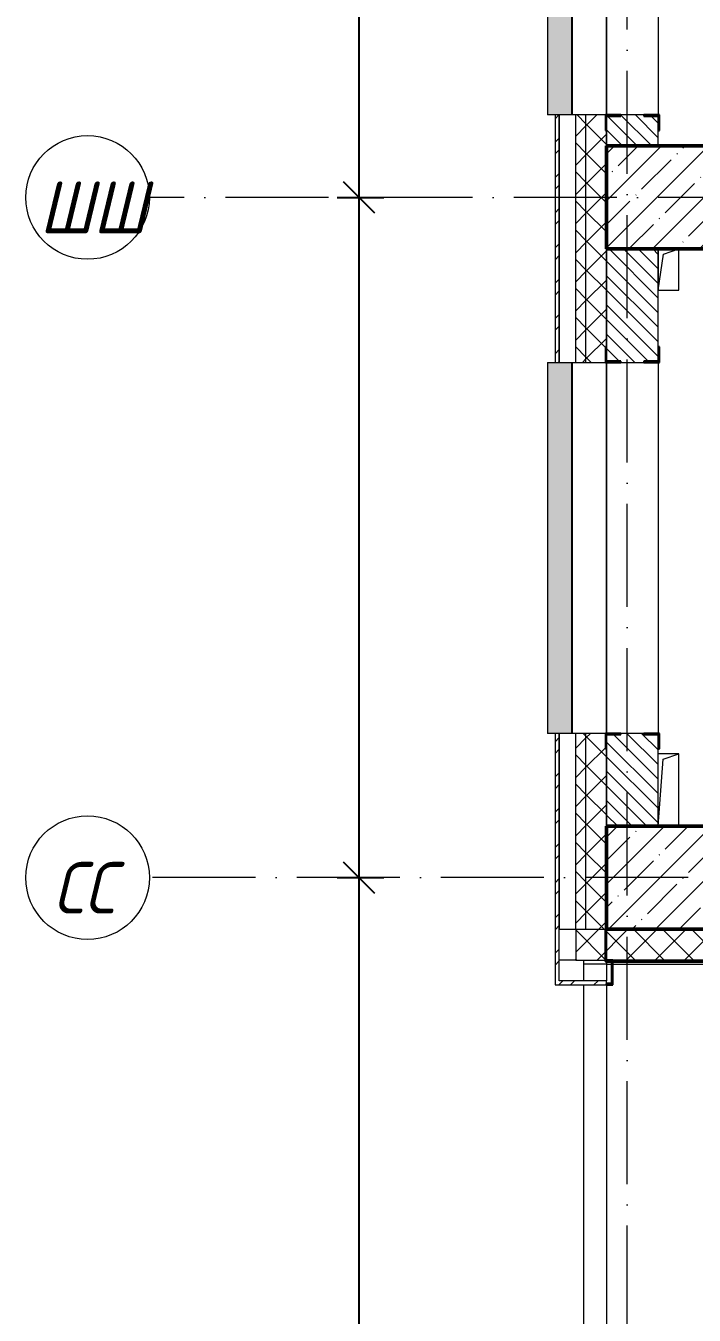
# Model space of a CAD drawing. Header units: millimetres. Extents: x -356862 to 418287, y 0 to 839748.
# Drawn here: x -181784 to -178540, y 530174 to 536430 of the extents above; entities that cross this region are included whole.
import ezdxf

# ---------------------------------------------------------------- set-up
doc = ezdxf.new("R2010")
doc.units = ezdxf.units.MM
doc.linetypes.add('50_200_ШТРИХ_1Т_ш5_п1_п1_', pattern=[700, 500, -100, 0, -100])
for name, color, linetype, lineweight in [('A-____-____-DIMS', 7, 'Continuous', 9), ('A-GENM-____-MCUT', 7, 'Continuous', 25), ('A-GENM-____-OTLN', 7, 'Continuous', 9), ('A-GENM-____-OTLN-1', 7, 'Continuous', 25), ('A-GLAZ-____-OTLN', 7, 'Continuous', 9), ('A-WALL-____-MCUT', 7, 'Continuous', 13), ('A-WALL-____-MCUT-1', 7, 'Continuous', 9), ('A-WALL-____-OTLN', 7, 'Continuous', 9), ('A-WALL-____-PATT-1', 7, 'Continuous', 9), ('A-WALL-FNSH-MCUT-1', 7, 'Continuous', 9), ('S-COLS-____-MCUT', 7, 'Continuous', 50), ('S-COLS-____-OTLN', 7, 'Continuous', 9), ('S-GRID-____-IDEN', 7, 'Continuous', 9), ('S-GRID-____-OTLN-1', 7, '50_200_ШТРИХ_1Т_ш5_п1_п1_', 9)]:
    doc.layers.add(name, color=color, linetype=linetype, lineweight=lineweight)
doc.layers.add('A-GLAZ-____-OTLN-1', color=7, linetype='Continuous', lineweight=9, true_color=0xc0c0c0)
doc.styles.add('ISOCPEUR_I', font='isocpeui.ttf', dxfattribs={"width": 0.9, "height": 2.5})
doc.styles.add('ISOCPEUR_I_9', font='isocpeui.ttf', dxfattribs={"width": 0.9, "height": 250})
doc.dimstyles.new('ISO-2_5_0_9К_БОЛЬШОЙ_ОСИ', dxfattribs={"dimscale": 304.8, "dimtxt": 248.995294, "dimasz": 0.492126, "dimexe": 0.393701, "dimexo": 0, "dimgap": 0, "dimtad": 1, "dimdec": 0, "dimzin": 0, "dimdsep": 46, "dimtxsty": 'ISOCPEUR_I', "dimblk1": 'OBLIQUE', "dimblk2": 'OBLIQUE', "dimsah": 1, "dimcen": 0.09, "dimdle": 0.393701, "dimazin": 0, "dimtfac": 1, "dimtdec": 4, "dimtix": 1, "dimtmove": 0, "dimatfit": 3, "dimfxl": 1, "dimtvp": 1, "dimtolj": 1, "dimtzin": 0, "dimarcsym": 2})
pattern_1 = [(45, (-176515.07, 459015.94), (-70.71068, 70.71068), []), (135, (-176515.07, 459015.94), (-70.71068, -70.71068), [])]
pattern_2 = [(135, (-176515.067, 459015.94), (-35.35534, -35.35534), [])]
pattern_3 = [(45, (-176515.07, 459015.94), (-85.53659, 85.53659), []), (45, (-176458.04, 459015.94), (-85.53659, 85.53659), [])]

# ---------------------------------------------------------------- blocks, each defined once
blk = doc.blocks.new('BSC_Колонна _Прямоугольная - 500х500-V30-АР1_План отверстий 1 этажа в осях 1-64_Ю-ЯЯ')
at = {"layer": 'S-COLS-____-OTLN'}
h = blk.add_hatch(dxfattribs=at)
h.set_pattern_fill('FP_36', color=256, style=0, pattern_type=2)
h.set_pattern_definition([(45, (2200, -76581.04), (-114.04925, 114.04925), []), (45, (2314.05, -76581.04), (-114.04925, 114.04925), [201.613, -40.323, 3.353, -36.97])])
h.paths.add_polyline_path([(-250, -250), (250, -250), (250, 250), (-250, 250), (-250, 16.6)], flags=0)
at = {"layer": 'S-COLS-____-MCUT'}
for p, q in [((250, 250), (-250, 250)), ((-250, 250), (-250, -250)), ((250, -250), (250, 250)), ((-250, -250), (250, -250))]:
    blk.add_line(p, q, dxfattribs=at)
blk = doc.blocks.new('BSC_Колонна _Прямоугольная - 500х500-V36-АР1_План отверстий 1 этажа в осях 1-64_Ю-ЯЯ')
at = {"layer": 'S-COLS-____-OTLN'}
h = blk.add_hatch(dxfattribs=at)
h.set_pattern_fill('FP_42', color=256, style=0, pattern_type=2)
h.set_pattern_definition([(45, (2200, -73281.04), (-114.04925, 114.04925), []), (45, (2314.05, -73281.04), (-114.04925, 114.04925), [201.613, -40.323, 3.353, -36.97])])
h.paths.add_polyline_path([(-250, -250), (250, -250), (250, 250), (-250, 250), (-250, 87.7)], flags=0)
at = {"layer": 'S-COLS-____-MCUT'}
for p, q in [((250, 250), (-250, 250)), ((-250, 250), (-250, -250)), ((250, -250), (250, 250)), ((-250, -250), (250, -250))]:
    blk.add_line(p, q, dxfattribs=at)
blk = doc.blocks.new('Фахверк_СКБ_Уголок - 250_2700-27497298-АР1_План отверстий 1 этажа в осях 1-64_Ю-ЯЯ')
at = {"layer": 'A-GENM-____-MCUT'}
for p, q in [((200, 181), (125, 181)), ((125, 181), (125, 106)), ((131, 106), (131, 175)), ((131, 175), (200, 175)), ((200, 175), (200, 181)), ((125, 106), (131, 106)), ((131, -6), (125, -6)), ((125, -6), (125, -81)), ((131, -75), (131, -6)), ((125, -81), (200, -81)), ((200, -75), (131, -75)), ((200, -81), (200, -75))]:
    blk.add_line(p, q, dxfattribs=at)
blk = doc.blocks.new('Фахверк_СКБ_Уголок - 250_2700_1-27501432-АР1_План отверстий 1 этажа в осях 1-64_Ю-ЯЯ')
at = {"layer": 'A-GENM-____-MCUT'}
for p, q in [((200, 181), (125, 181)), ((125, 181), (125, 106)), ((131, 106), (131, 175)), ((131, 175), (200, 175)), ((200, 175), (200, 181)), ((125, 106), (131, 106)), ((131, -6), (125, -6)), ((125, -6), (125, -81)), ((131, -75), (131, -6)), ((125, -81), (200, -81)), ((200, -75), (131, -75)), ((200, -81), (200, -75))]:
    blk.add_line(p, q, dxfattribs=at)
blk = doc.blocks.new('AR_Отверстие прямоугольное _в плите_ - AR_Отверстие прямоугольное _в плите_-30511735-АР1_План отверстий 1 этажа в осях 1-64_Ю-ЯЯ')
at = {"layer": 'A-GENM-____-OTLN'}
for p, q in [((-50, 100), (-50, -100)), ((-50, -100), (-25, 75)), ((-25, 75), (50, 100)), ((50, -100), (50, 100)), ((-50, -100), (50, -100))]:
    blk.add_line(p, q, dxfattribs=at)
blk = doc.blocks.new('AR_Отверстие прямоугольное _в плите_ - AR_Отверстие прямоугольное _в плите_-30511999-АР1_План отверстий 1 этажа в осях 1-64_Ю-ЯЯ')
at = {"layer": 'A-GENM-____-OTLN'}
for p, q in [((50, 175), (-50, 175)), ((-50, -175), (-25, 150)), ((-25, 150), (50, 175)), ((50, -175), (50, 175))]:
    blk.add_line(p, q, dxfattribs=at)
blk = doc.blocks.new('Отлив_СКБ - Отлив витража_120_НВФ-31885689-АР1_План отверстий 1 этажа в осях 1-64_Ю-ЯЯ')
at = {"layer": 'A-GLAZ-____-OTLN-1'}
for points in [[(1800, 2), (1800, 120), (0, 120), (0, 2), (749.6, 2)], [(1800, 0), (1800, 2), (0, 2), (0, 0), (749.6, 0)]]:
    blk.add_hatch(color=256, dxfattribs=at).paths.add_polyline_path(points, flags=0)
at = {"layer": 'A-GLAZ-____-OTLN'}
for p, q in [((0, 83), (0, 120)), ((1800, 120), (0, 120)), ((1800, 120), (1800, 83)), ((0, 2), (1800, 2)), ((1800, 0), (0, 0))]:
    blk.add_line(p, q, dxfattribs=at)
blk = doc.blocks.new('О_Общий_Откосы металлические_СКБ_Боковой - О_Общий_Откосы металлические_СКБ_Боковой-V251-АР1_План отверстий 1 этажа в осях 1-64_Ю-ЯЯ')
at = {"layer": 'A-GENM-____-MCUT'}
for p, q in [((0, 0), (-120, 0)), ((-120, 0), (-120, -30)), ((0, -30), (0, 0)), ((-120, -30), (-270, -30)), ((-270, -30), (-270, -37)), ((-270, -37), (-113, -37)), ((-113, -37), (-113, -7)), ((-113, -7), (-7, -7)), ((-7, -7), (-7, -30)), ((-7, -30), (0, -30))]:
    blk.add_line(p, q, dxfattribs=at)
blk = doc.blocks.new('Ось сетки - Круг_Ø6_00__ISO-2_5_0_9K_-25732049-АР1_План отверстий 1 этажа в осях 1-64_Ю-ЯЯ')
at = {"layer": 'S-GRID-____-IDEN'}
blk.add_circle((0, 0), 3, dxfattribs=at)
blk = doc.blocks.new('_Oblique')
at = {"color": 0, "linetype": 'ByBlock', "lineweight": -2}
blk.add_line((-0.5, -0.5), (0.5, 0.5), dxfattribs=at)
blk = doc.blocks.new('*D13419')
at = {"layer": 'A-____-____-DIMS', "color": 0, "lineweight": -2, "transparency": 16777216}
for p, q in [((-180166.5, 526477), (-180166.5, 532417)), ((-180272.5, 532297), (-180046.5, 532297)), ((-180272.5, 526597), (-180046.5, 526597))]:
    blk.add_line(p, q, dxfattribs=at)
at = {"layer": 'Defpoints', "color": 0, "transparency": 16777216}
for p in [(-180272.5, 532297), (-180166.5, 532297), (-180272.5, 526597)]:
    blk.add_point(p, dxfattribs=at)
at = {"layer": 'A-____-____-DIMS', "color": 0, "lineweight": -2, "transparency": 16777216, "xscale": 150, "yscale": 150, "zscale": 150}
for p, rotation in [((-180166.5, 532297), 90), ((-180166.5, 526597), 270)]:
    blk.add_blockref('_Oblique', p, dxfattribs=dict(at, rotation=rotation))
at = {"layer": 'A-____-____-DIMS', "color": 0, "transparency": 16777216, "insert": (-180167.7, 529447), "char_height": 2.5, "width": 758.478, "attachment_point": 5, "rotation": 90, "style": 'ISOCPEUR_I'}
blk.add_mtext('\\A1;5700', dxfattribs=at)
blk = doc.blocks.new('*D13420')
at = {"layer": 'A-____-____-DIMS', "color": 0, "lineweight": -2, "transparency": 16777216}
for p, q in [((-180166.5, 532177), (-180166.5, 535717)), ((-180272.5, 535597), (-180046.5, 535597)), ((-180272.5, 532297), (-180046.5, 532297))]:
    blk.add_line(p, q, dxfattribs=at)
at = {"layer": 'Defpoints', "color": 0, "transparency": 16777216}
for p in [(-180272.5, 535597), (-180166.5, 535597), (-180272.5, 532297)]:
    blk.add_point(p, dxfattribs=at)
at = {"layer": 'A-____-____-DIMS', "color": 0, "lineweight": -2, "transparency": 16777216, "xscale": 150, "yscale": 150, "zscale": 150}
for p, rotation in [((-180166.5, 535597), 90), ((-180166.5, 532297), 270)]:
    blk.add_blockref('_Oblique', p, dxfattribs=dict(at, rotation=rotation))
at = {"layer": 'A-____-____-DIMS', "color": 0, "transparency": 16777216, "insert": (-180167.7, 533947), "char_height": 2.5, "width": 758.478, "attachment_point": 5, "rotation": 90, "style": 'ISOCPEUR_I'}
blk.add_mtext('\\A1;3300', dxfattribs=at)
blk = doc.blocks.new('*D13421')
at = {"layer": 'A-____-____-DIMS', "color": 0, "lineweight": -2, "transparency": 16777216}
for p, q in [((-180166.5, 535477), (-180166.5, 536917)), ((-180272.5, 536797), (-180046.5, 536797)), ((-180272.5, 535597), (-180046.5, 535597))]:
    blk.add_line(p, q, dxfattribs=at)
at = {"layer": 'Defpoints', "color": 0, "transparency": 16777216}
for p in [(-180272.5, 536797), (-180166.5, 536797), (-180272.5, 535597)]:
    blk.add_point(p, dxfattribs=at)
at = {"layer": 'A-____-____-DIMS', "color": 0, "lineweight": -2, "transparency": 16777216, "xscale": 150, "yscale": 150, "zscale": 150}
for p, rotation in [((-180166.5, 536797), 90), ((-180166.5, 535597), 270)]:
    blk.add_blockref('_Oblique', p, dxfattribs=dict(at, rotation=rotation))
at = {"layer": 'A-____-____-DIMS', "color": 0, "transparency": 16777216, "insert": (-180167.7, 536197), "char_height": 2.5, "width": 701.018, "attachment_point": 5, "rotation": 90, "style": 'ISOCPEUR_I'}
blk.add_mtext('\\A1;1200', dxfattribs=at)

msp = doc.modelspace()

# ---------------------------------------------------------------- hatches: boundary and pattern name
at = {"layer": 'A-WALL-____-PATT-1'}
h = msp.add_hatch(dxfattribs=at)
h.set_pattern_fill('FP_3', color=256, style=0, pattern_type=2)
h.set_pattern_definition(pattern_3)
h.paths.add_polyline_path([(-179215.0675, 531796.983), (-179195.0675, 531796.983), (-179195.0675, 532996.983), (-179215.0675, 532996.983), (-179215.0675, 532384.65)], flags=0)
h.paths.add_polyline_path([(-179195.0675, 534796.983), (-179195.0675, 535996.983), (-179215.0675, 535996.983), (-179215.0675, 534796.983)], flags=0)
h.paths.add_polyline_path([(-179195.0675, 537796.983), (-179195.0675, 538996.983), (-179215.0675, 538996.983), (-179215.0675, 537796.983)], flags=0)
h.paths.add_polyline_path([(-179215.0675, 540796.983), (-179195.0675, 540796.983), (-179195.0675, 541996.983), (-179215.0675, 541996.983)], flags=0)
h.paths.add_polyline_path([(-179215.0675, 543796.983), (-179195.0675, 543796.983), (-179195.0675, 544946.983), (-179215.0675, 544946.983)], flags=0)
h = msp.add_hatch(dxfattribs=at)
h.set_pattern_fill('FP_1', color=256, style=0, pattern_type=2)
h.set_pattern_definition(pattern_1)
h.paths.add_polyline_path([(-179065.0675, 532046.983), (-179065.0675, 532996.983), (-179115.0675, 532996.983), (-179115.0675, 532046.983)], flags=0)
h.paths.add_polyline_path([(-179065.0675, 534796.983), (-179065.0675, 535996.983), (-179115.0675, 535996.983), (-179115.0675, 534796.983)], flags=0)
h.paths.add_polyline_path([(-179115.0675, 537796.983), (-179065.0675, 537796.983), (-179065.0675, 538996.983), (-179115.0675, 538996.983), (-179115.0675, 538842.5904)], flags=0)
h.paths.add_polyline_path([(-179065.0675, 540796.983), (-179065.0675, 541996.983), (-179115.0675, 541996.983), (-179115.0675, 540796.983)], flags=0)
h.paths.add_polyline_path([(-179115.0675, 543796.983), (-179065.0675, 543796.983), (-179065.0675, 544846.983), (-179115.0675, 544846.983), (-179115.0675, 544493.2883)], flags=0)
h = msp.add_hatch(dxfattribs=at)
h.set_pattern_fill('FP_1', color=256, style=0, pattern_type=2)
h.set_pattern_definition(pattern_1)
h.paths.add_polyline_path([(-178965.0675, 532046.983), (-178965.0675, 532921.983), (-178971.0675, 532921.983), (-178971.0675, 532996.983), (-179065.0675, 532996.983), (-179065.0675, 532046.983)], flags=0)
h.paths.add_polyline_path([(-178971.0675, 534796.983), (-178971.0675, 534871.983), (-178965.0675, 534871.983), (-178965.0675, 535921.983), (-178971.0675, 535921.983), (-178971.0675, 535996.983), (-179065.0675, 535996.983), (-179065.0675, 534796.983)], flags=0)
h.paths.add_polyline_path([(-179065.0675, 537796.983), (-178971.0675, 537796.983), (-178971.0675, 537871.983), (-178965.0675, 537871.983), (-178965.0675, 538921.983), (-178971.0675, 538921.983), (-178971.0675, 538996.983), (-179065.0675, 538996.983), (-179065.0675, 537802.983)], flags=0)
h.paths.add_polyline_path([(-178965.0675, 540796.983), (-178965.0675, 541921.983), (-178971.0675, 541921.983), (-178971.0675, 541996.983), (-179065.0675, 541996.983), (-179065.0675, 540796.983)], flags=0)
h.paths.add_polyline_path([(-178971.0675, 543796.983), (-178971.0675, 543871.983), (-178965.0675, 543871.983), (-178965.0675, 544796.983), (-179065.0675, 544796.983), (-179065.0675, 543796.983)], flags=0)
h = msp.add_hatch(dxfattribs=at)
h.set_pattern_fill('FP_6', color=256, style=0, pattern_type=2)
h.set_pattern_definition(pattern_2)
h.paths.add_polyline_path([(-178715.0675, 535846.983), (-178715.0675, 535990.983), (-178784.0675, 535990.983), (-178784.0675, 535996.983), (-178896.0675, 535996.983), (-178896.0675, 535990.983), (-178965.0675, 535990.983), (-178965.0675, 535846.983), (-178859.0675, 535846.983)], flags=0)
h.paths.add_polyline_path([(-178896.0675, 537796.983), (-178784.0675, 537796.983), (-178784.0675, 537802.983), (-178715.0675, 537802.983), (-178715.0675, 538990.983), (-178784.0675, 538990.983), (-178784.0675, 538996.983), (-178896.0675, 538996.983), (-178896.0675, 538990.983), (-178965.0675, 538990.983), (-178965.0675, 537802.983), (-178896.0675, 537802.983)], flags=0)
h = msp.add_hatch(dxfattribs=at)
h.set_pattern_fill('FP_6', color=256, style=0, pattern_type=2)
h.set_pattern_definition(pattern_2)
h.paths.add_polyline_path([(-178715.0675, 532546.983), (-178715.0675, 532990.983), (-178784.0675, 532990.983), (-178784.0675, 532996.983), (-178896.0675, 532996.983), (-178896.0675, 532990.983), (-178965.0675, 532990.983), (-178965.0675, 532546.983)], flags=0)
h.paths.add_polyline_path([(-178896.0675, 534796.983), (-178784.0675, 534796.983), (-178784.0675, 534802.983), (-178715.0675, 534802.983), (-178715.0675, 535346.983), (-178965.0675, 535346.983), (-178965.0675, 534802.983), (-178896.0675, 534802.983)], flags=0)
h = msp.add_hatch(dxfattribs=at)
h.set_pattern_fill('FP_1', color=256, style=0, pattern_type=2)
h.set_pattern_definition(pattern_1)
h.paths.add_polyline_path([(-178965.0675, 531896.983), (-176715.0675, 531896.983), (-176715.0675, 532046.983), (-179115.0675, 532046.983), (-179115.0675, 531896.983)], flags=0)
h = msp.add_hatch(dxfattribs=at)
h.set_pattern_fill('FP_3', color=256, style=0, pattern_type=2)
h.set_pattern_definition(pattern_3)
h.paths.add_polyline_path([(-178965.0675, 531776.983), (-178965.0675, 531796.983), (-179215.0675, 531796.983), (-179215.0675, 531776.983)], flags=0)

# ---------------------------------------------------------------- linework, layer by layer
at = {"layer": 'A-WALL-____-MCUT'}
for p, q in [((-178971.0675, 535996.983), (-179195.0675, 535996.983)), ((-179195.0675, 535996.983), (-179195.0675, 534796.983)), ((-179195.0675, 534796.983), (-179195.0675, 535996.983)), ((-178784.0675, 535996.983), (-178896.0675, 535996.983)), ((-178715.0675, 535846.983), (-178715.0675, 535921.983)), ((-178715.0675, 534871.983), (-178715.0675, 535346.983)), ((-179195.0675, 534796.983), (-178971.0675, 534796.983)), ((-178896.0675, 534796.983), (-178784.0675, 534796.983)), ((-178971.0675, 532996.983), (-179195.0675, 532996.983)), ((-179195.0675, 532996.983), (-179195.0675, 532046.983)), ((-179195.0675, 532046.983), (-179195.0675, 532996.983)), ((-178784.0675, 532996.983), (-178896.0675, 532996.983)), ((-178715.0675, 532546.983), (-178715.0675, 532921.983)), ((-179195.0675, 532046.983), (-178965.0675, 532046.983))]:
    msp.add_line(p, q, dxfattribs=at)
at = {"layer": 'A-WALL-____-MCUT-1'}
for p, q in [((-179115.0675, 534796.983), (-179115.0675, 535996.983)), ((-179065.0675, 534796.983), (-179065.0675, 535996.983)), ((-178965.0675, 535921.983), (-178965.0675, 535846.983)), ((-178965.0675, 535846.983), (-178965.0675, 535921.983)), ((-178965.0675, 535346.983), (-178965.0675, 534871.983)), ((-178965.0675, 534871.983), (-178965.0675, 535346.983)), ((-179115.0675, 532046.983), (-179115.0675, 532996.983)), ((-179065.0675, 532046.983), (-179065.0675, 532996.983)), ((-178965.0675, 532921.983), (-178965.0675, 532546.983)), ((-178965.0675, 532546.983), (-178965.0675, 532921.983)), ((-179115.0675, 532046.983), (-179115.0675, 531896.983)), ((-179115.0675, 531896.983), (-178965.0675, 531896.983)), ((-176715.0675, 531890.983), (-178965.0675, 531890.983)), ((-176715.0675, 531884.983), (-178965.0675, 531884.983))]:
    msp.add_line(p, q, dxfattribs=at)
at = {"layer": 'A-WALL-____-OTLN'}
for p, q in [((-178965.0675, 535996.983), (-178965.0675, 537796.983)), ((-178965.0675, 537796.983), (-178965.0675, 535996.983)), ((-178715.0675, 537796.983), (-178715.0675, 535996.983)), ((-178965.0675, 532996.983), (-178965.0675, 534796.983)), ((-178965.0675, 534796.983), (-178965.0675, 532996.983)), ((-178715.0675, 534796.983), (-178715.0675, 532996.983)), ((-179115.0675, 531896.983), (-179195.0675, 531896.983)), ((-179075.0675, 531796.983), (-179075.0675, 531896.983)), ((-178965.0675, 531876.983), (-179075.0675, 531876.983)), ((-178965.0675, 531876.983), (-178965.0675, 531796.983)), ((-179075.0675, 526966.983), (-179075.0675, 531776.983)), ((-178965.0675, 531776.983), (-178965.0675, 526966.983))]:
    msp.add_line(p, q, dxfattribs=at)
at = {"layer": 'A-WALL-FNSH-MCUT-1'}
for p, q in [((-179215.0675, 535996.983), (-179215.0675, 534796.983)), ((-179195.0675, 535996.983), (-179215.0675, 535996.983)), ((-179215.0675, 534796.983), (-179195.0675, 534796.983)), ((-179215.0675, 532996.983), (-179215.0675, 531776.983)), ((-179195.0675, 532996.983), (-179215.0675, 532996.983)), ((-179195.0675, 531796.983), (-179195.0675, 532046.983)), ((-176715.0675, 531896.983), (-178965.0675, 531896.983)), ((-178965.0675, 531896.983), (-178965.0675, 531876.983)), ((-178965.0675, 531876.983), (-176715.0675, 531876.983)), ((-179215.0675, 531776.983), (-178965.0675, 531776.983)), ((-178965.0675, 531796.983), (-179195.0675, 531796.983)), ((-178965.0675, 531776.983), (-178965.0675, 531796.983))]:
    msp.add_line(p, q, dxfattribs=at)
at = {"layer": 'S-GRID-____-OTLN-1'}
for p, q in [((-178865.0675, 511907.5288), (-178865.0675, 549908.7924)), ((-143910.0675, 535596.983), (-181183.8377, 535596.983)), ((-151965.0675, 532296.983), (-181183.8377, 532296.983))]:
    msp.add_line(p, q, dxfattribs=at)

# ---------------------------------------------------------------- block references
at = {"layer": 'A-GENM-____-OTLN'}
for name, p in [('AR_Отверстие прямоугольное _в плите_ - AR_Отверстие прямоугольное _в плите_-30511735-АР1_План отверстий 1 этажа в осях 1-64_Ю-ЯЯ', (-178664.568, 535246.983)), ('AR_Отверстие прямоугольное _в плите_ - AR_Отверстие прямоугольное _в плите_-30511999-АР1_План отверстий 1 этажа в осях 1-64_Ю-ЯЯ', (-178665.0675, 532721.983))]:
    msp.add_blockref(name, p, dxfattribs=at)
at = {"layer": 'A-GENM-____-OTLN', "rotation": 270.0000000000002}
msp.add_blockref('О_Общий_Откосы металлические_СКБ_Боковой - О_Общий_Откосы металлические_СКБ_Боковой-V251-АР1_План отверстий 1 этажа в осях 1-64_Ю-ЯЯ', (-178935.0675, 531776.983), dxfattribs=at)
at = {"layer": 'A-GENM-____-OTLN-1'}
for name, p, rotation in [('Фахверк_СКБ_Уголок - 250_2700_1-27501432-АР1_План отверстий 1 этажа в осях 1-64_Ю-ЯЯ', (-178890.0675, 536121.983), 269.9999999999999), ('Фахверк_СКБ_Уголок - 250_2700-27497298-АР1_План отверстий 1 этажа в осях 1-64_Ю-ЯЯ', (-178790.0675, 534671.983), 89.99999999999991), ('Фахверк_СКБ_Уголок - 250_2700-27497298-АР1_План отверстий 1 этажа в осях 1-64_Ю-ЯЯ', (-178890.0675, 533121.983), 269.9999999999999)]:
    msp.add_blockref(name, p, dxfattribs=dict(at, rotation=rotation))
at = {"layer": 'A-GLAZ-____-OTLN', "rotation": 90}
for p in [(-179132.0675, 535996.983), (-179132.0675, 532996.983)]:
    msp.add_blockref('Отлив_СКБ - Отлив витража_120_НВФ-31885689-АР1_План отверстий 1 этажа в осях 1-64_Ю-ЯЯ', p, dxfattribs=at)
at = {"layer": 'S-COLS-____-OTLN'}
for name, p in [('BSC_Колонна _Прямоугольная - 500х500-V30-АР1_План отверстий 1 этажа в осях 1-64_Ю-ЯЯ', (-178715.0675, 535596.983)), ('BSC_Колонна _Прямоугольная - 500х500-V36-АР1_План отверстий 1 этажа в осях 1-64_Ю-ЯЯ', (-178715.0675, 532296.983))]:
    msp.add_blockref(name, p, dxfattribs=at)
at = {"layer": 'S-GRID-____-IDEN', "xscale": 99.99999999999993, "yscale": 99.99999999999993, "zscale": 99.99999999999993}
for p, rotation in [((-181483.8377, 535596.983), 89.9999999999998), ((-181483.8377, 532296.983), 89.99999999999982)]:
    msp.add_blockref('Ось сетки - Круг_Ø6_00__ISO-2_5_0_9K_-25732049-АР1_План отверстий 1 этажа в осях 1-64_Ю-ЯЯ', p, dxfattribs=dict(at, rotation=rotation))

# ---------------------------------------------------------------- texts
at = {"layer": 'S-GRID-____-IDEN', "char_height": 250, "attachment_point": 1, "style": 'ISOCPEUR_I_9'}
for s, insert, width in [('ШШ', (-181716.6081, 535673.0588), 562.784625), ('СС', (-181650.9081, 532373.0588), 404.0505)]:
    msp.add_mtext(s, dxfattribs=dict(at, insert=insert, width=width))

# ---------------------------------------------------------------- dimensions: what is measured, and where the dimension line sits
at = {"layer": 'A-____-____-DIMS'}
for base, p1, p2, override, picture, middle in [((-180166.4631, 536796.983), (-180272.5291, 535596.983), (-180272.5291, 536796.983), {"dimpost": '<>', "dimfxl": 1200}, '*D13421', (-180167.7131, 536196.983)), ((-180166.4631, 535596.983), (-180272.5291, 532296.983), (-180272.5291, 535596.983), {"dimpost": '<>', "dimfxl": 3300}, '*D13420', (-180167.7131, 533946.983)), ((-180166.4631, 532296.983), (-180272.5291, 526596.983), (-180272.5291, 532296.983), {"dimpost": '<>', "dimfxl": 5700}, '*D13419', (-180167.7292, 529446.983))]:
    dim = msp.add_linear_dim(base=base, p1=p1, p2=p2, angle=90, dimstyle='ISO-2_5_0_9К_БОЛЬШОЙ_ОСИ', override=override, dxfattribs=at)
    dim.commit()
    dim.dimension.update_dxf_attribs({"geometry": picture, "text_midpoint": middle})

doc.saveas('drawing.dxf')
